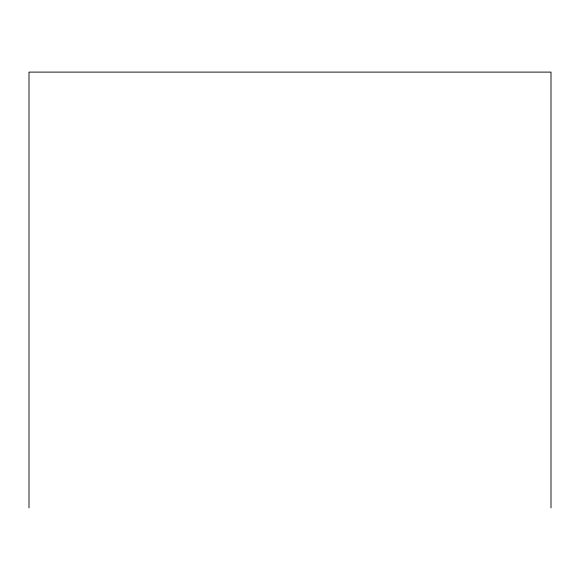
<?xml version="1.0" encoding="UTF-8"?>
<svg xmlns="http://www.w3.org/2000/svg" width="580" height="580" viewBox="0 0 580 580"><rect width="100%" height="100%" fill="white"/><g stroke="black" fill="none" stroke-linecap="round" stroke-linejoin="round"><path stroke-width="0.87" d="M551 507.891L551 72.108L29 72.108L29 507.891"/></g></svg>
